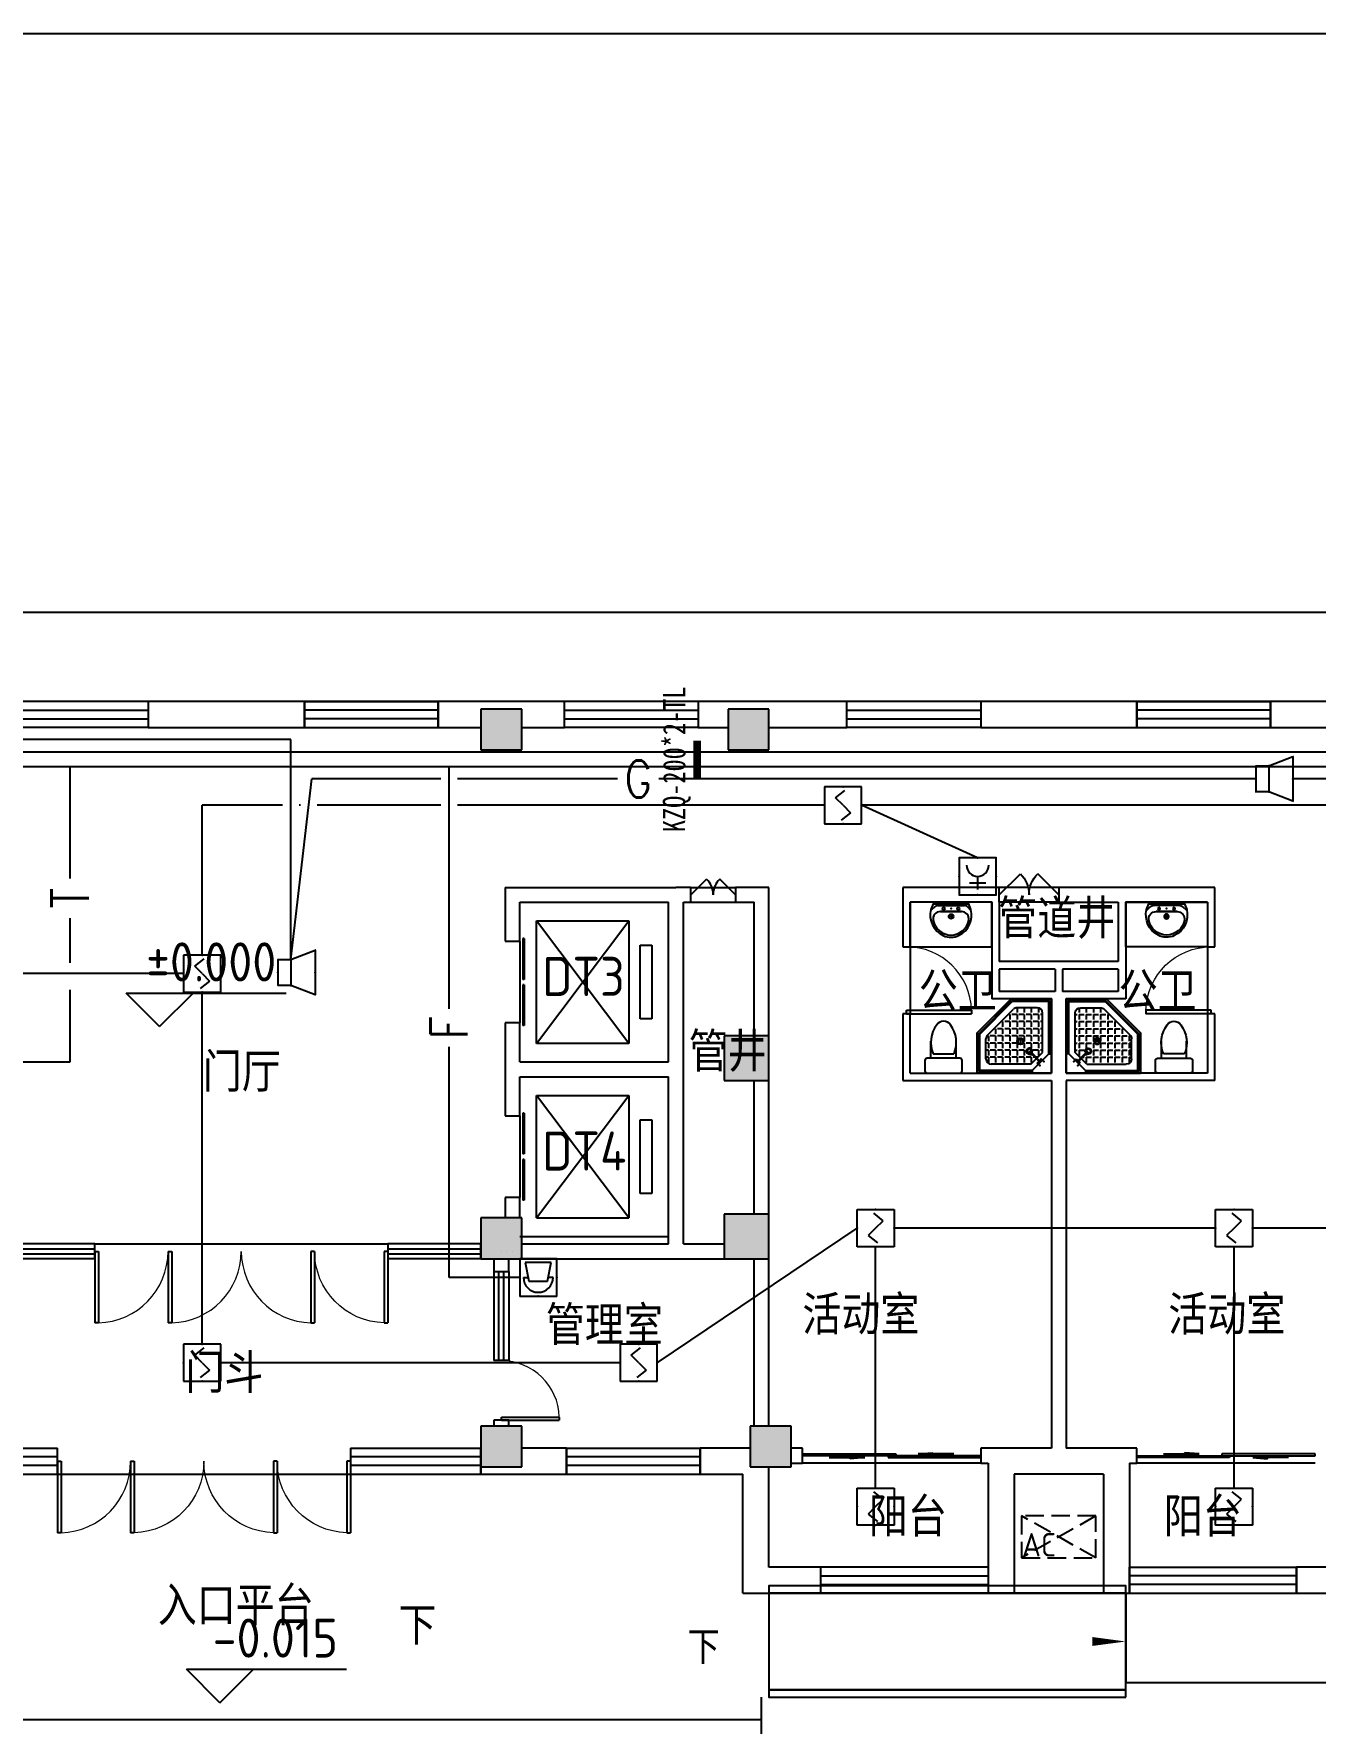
# Model space of a CAD drawing. Extents: x 1725663 to 4653551, y -550461 to 248782.
# Drawn here: x 2336153 to 2353393, y -109538 to -86799 of the extents above; entities that cross this region are included whole.
import ezdxf
from ezdxf.enums import TextEntityAlignment as Align

# ---------------------------------------------------------------- set-up
doc = ezdxf.new("R2010")
doc.units = 0
doc.header["$LTSCALE"] = 1000
doc.linetypes.add('DASH', pattern=[0.35, 0.25, -0.1])
for name, color, linetype in [('0-底图', 7, 'Continuous'), ('A-ANNO-IDEN', 3, 'Continuous'), ('A-ANNO-IDEN-LEVL', 3, 'Continuous'), ('A-ANNO-TXT', 7, 'Continuous'), ('CABLETRAY', 4, 'Continuous'), ('CLAYER', 7, 'Continuous'), ('COLUMN', 255, 'Continuous'), ('DIM-消防', 3, 'Continuous'), ('DIM_SYMB', 3, 'Continuous'), ('DOOR_FIRE', 4, 'Continuous'), ('E2-楼梯、坡道', 52, 'Continuous'), ('EQUIP-广播', 3, 'Continuous'), ('EQUIP-消防', 3, 'Continuous'), ('EVTR', 2, 'Continuous'), ('GROUND', 2, 'Continuous'), ('PUB_HATCH', 8, 'Continuous'), ('PUB_TEXT', 7, 'Continuous'), ('WALL', 2, 'Continuous'), ('WINDOW', 4, 'Continuous'), ('WIRE-消防', 1, 'Continuous'), ('WIRE-照明', 6, 'Continuous'), ('WP_F', 1, 'Continuous'), ('抗震支吊架', 2, 'Continuous'), ('洁具', 213, 'Continuous'), ('空调外机', 211, 'Continuous')]:
    doc.layers.add(name, color=color, linetype=linetype)
doc.styles.add('-黑体_T3', font='', dxfattribs={"width": 0.8})
doc.styles.add('_TCH_DIM', font='SIMPLEX', dxfattribs={"width": 0.8, "height": 5, "bigfont": 'HZTXT'})
doc.styles.add('_TEL_DIM', font='SIMPLEX', dxfattribs={"width": 0.8, "height": 3.5, "bigfont": 'HZTXT'})
doc.styles.add('HZ', font='rs.shx', dxfattribs={"width": 0.8, "bigfont": 'hztxt.shx'})
doc.styles.add('kzcad', font='', dxfattribs={"width": 0.8})
doc.styles.get("Standard").update_dxf_attribs({"font": 'geniso.shx', "bigfont": 'hztxt.shx'})
doc.styles.get('-黑体_T3').set_extended_font_data('SimHei')
doc.styles.get('kzcad').set_extended_font_data('SimSun')

# ---------------------------------------------------------------- blocks, each defined once
blk = doc.blocks.new('$equip$00002656')
for p, q in [((-0.5, 1), (-0.5, 0)), ((0.5, 1), (-0.5, 1)), ((0.5, 0), (0.5, 1)), ((0, 0.5), (0, 0.15)), ((-0.5, 0), (0.5, 0)), ((-0.219, 0.331), (0.222, 0.331))]:
    blk.add_line(p, q)
at = {"const_width": 0.04}
blk.add_lwpolyline([(-0.5, 1), (0.5, 1), (0.5, 0), (-0.5, 0), (-0.5, 1), (0.5, 1)], dxfattribs=at)
blk.add_arc((0, 0.8), 0.3, 180, 0)
for p in [(0, 1), (-0.5, 0.5), (0.5, 0.5), (0, 0)]:
    blk.add_point(p)
at = {"color": 7, "flags": 1}
for tag, height, p in [('B', 0.4, (0.762, 0.292)), ('A', 0.00002, (0, 0))]:
    blk.add_attdef(tag, text='', height=height, dxfattribs=at).set_placement(p, align=Align.MIDDLE_CENTER)
blk = doc.blocks.new('A$C29581A72')
at = {"layer": 'EQUIP-消防', "xscale": 500, "yscale": 500, "zscale": 500}
blk.add_blockref('$equip$00002656', (358, 98), dxfattribs=at)
at = {"style": 'HZ', "flags": 1}
for tag in ['WHAT', 'SPEC', 'UNIT']:
    blk.add_attdef(tag, (375, 0), '', height=0.001, dxfattribs=at)
blk = doc.blocks.new('$Equip$00002649')
for p, q in [((-0.5, 0.5), (-0.5, -0.5)), ((0.5, 0.5), (-0.5, 0.5)), ((0.5, -0.5), (0.5, 0.5)), ((-0.2, 0.2), (0.05, 0.4)), ((0, 0), (-0.2, 0.2)), ((0, 0), (0.2, -0.2)), ((0.2, -0.2), (-0.05, -0.4)), ((-0.5, -0.5), (0.5, -0.5))]:
    blk.add_line(p, q)
at = {"const_width": 0.02}
blk.add_lwpolyline([(-0.5, 0.5), (0.5, 0.5), (0.5, -0.5), (-0.5, -0.5), (-0.5, 0.5), (0.5, 0.5)], dxfattribs=at)
for p in [(0, 0.5), (-0.5, 0), (0.5, 0), (0, -0.5)]:
    blk.add_point(p)
at = {"color": 7, "flags": 1}
for tag, height, p in [('A', 0.00002, (0, 0)), ('B', 0.4, (0.762, -0.208))]:
    blk.add_attdef(tag, text='', height=height, dxfattribs=at).set_placement(p, align=Align.MIDDLE_CENTER)
blk = doc.blocks.new('$equip$00002658')
for p, q in [((0.5, 1), (-0.5, 1)), ((-0.5, 1), (-0.5, 0)), ((0.5, 0), (0.5, 1)), ((-0.4, 0.5), (-0.27, 0.5)), ((-0.25, 0.6), (-0.35, 0.1)), ((0.25, 0.6), (-0.25, 0.6)), ((0.35, 0.1), (0.25, 0.6)), ((0.4, 0.5), (0.27, 0.5)), ((-0.5, 0), (0.5, 0)), ((-0.35, 0.1), (0.35, 0.1))]:
    blk.add_line(p, q)
at = {"const_width": 0.04}
blk.add_lwpolyline([(-0.5, 1), (0.5, 1), (0.5, 0), (-0.5, 0), (-0.5, 1), (0.5, 1)], dxfattribs=at)
blk.add_arc((0, 0.5), 0.4, 0, 180)
for p in [(0, 1), (-0.5, 0.5), (0.5, 0.5), (0, 0)]:
    blk.add_point(p)
at = {"color": 7, "flags": 1}
for tag, height, p in [('B', 0.4, (0.762, 0.292)), ('A', 0.00002, (0, 0))]:
    blk.add_attdef(tag, text='', height=height, dxfattribs=at).set_placement(p, align=Align.MIDDLE_CENTER)
blk = doc.blocks.new('$equip$00002982')
for p, q in [((0.35, 0.35), (1, 0.6)), ((1, 0.6), (1, -0.6)), ((0, 0.35), (0.35, 0.35)), ((0, 0.35), (0, -0.35)), ((0.35, 0.35), (0.35, -0.35)), ((0.35, -0.35), (0, -0.35)), ((1, -0.6), (0.35, -0.35))]:
    blk.add_line(p, q)
at = {"const_width": 0.04}
blk.add_lwpolyline([(0.35, 0.35), (0, 0.35), (0, -0.35), (0.35, -0.35), (1, -0.6), (1, 0.6), (0.35, 0.35), (0, 0.35)], dxfattribs=at)
for p in [(0, 0), (0.35, 0.35), (1, 0), (0.35, -0.35)]:
    blk.add_point(p)
at = {"color": 7, "style": '_TEL_DIM', "flags": 1}
for tag in ['A', 'REMARK']:
    blk.add_attdef(tag, text='', height=0.00002, dxfattribs=at).set_placement((0, 0), align=Align.MIDDLE_CENTER)
blk = doc.blocks.new('jhgj')
at = {"layer": 'WIRE-照明'}
blk.add_line((2653832, -83736), (2604807, -83736), dxfattribs=at)
blk = doc.blocks.new('1F平面-CAD导入_dwg_Drawing4_t3_dwg_$plan$00001613-474159-1F-927810-1F')
at = {"layer": '洁具'}
for p, q in [((-30, 250), (-170, 250)), ((-200, 170), (-430, 170)), ((-260, -140), (-260, 140)), ((-200, -170), (-200, -220)), ((-170, -250), (-30, -250))]:
    blk.add_line(p, q, dxfattribs=at)
for points in [[(-200, 220), (-200, 170), (-200, -170), (-430, -170)], [(0, -220), (0, 220)]]:
    blk.add_lwpolyline(points, dxfattribs=at)
for centre, radius, start, end in [((-170, 220), 30, 90, 180), ((-30, 220), 30, 0, 90), ((-590, 0), 110, 123.4509, 236.5491), ((-413, -227), 398, 67.4505, 126.6381), ((-413, 227), 398, 233.3619, 292.5495), ((-170, -220), 30, 180, 270), ((-30, -220), 30, 270, 0)]:
    blk.add_arc(centre, radius, start, end, dxfattribs=at)
blk = doc.blocks.new('$lvtry$00000169')
at = {"color": 0}
for p, q in [((259, -36), (259, 0)), ((259, -36), (36, -259)), ((276, -120), (120, -276)), ((144, -151), (291, -298)), ((151, -144), (298, -291)), ((183, -213), (205, -213)), ((220, -213), (243, -213)), ((259, -24), (976, -24)), ((259, -36), (964, -36)), ((270, -213), (270, -143)), ((270, -213), (340, -213)), ((276, -120), (808, -120)), ((366, -213), (366, -143)), ((366, -213), (436, -213)), ((462, -213), (462, -143)), ((462, -213), (532, -213)), ((558, -213), (558, -143)), ((558, -213), (628, -213)), ((655, -213), (655, -143)), ((655, -213), (725, -213)), ((751, -213), (751, -143)), ((751, -213), (821, -213)), ((847, -213), (847, -143)), ((847, -213), (880, -213)), ((880, -192), (880, -460)), ((964, -36), (976, -24)), ((964, -36), (964, -525)), ((976, -24), (976, -530)), ((36, -259), (0, -259)), ((24, -259), (24, -976)), ((36, -259), (36, -964)), ((120, -276), (120, -808)), ((120, -309), (147, -309)), ((120, -405), (147, -405)), ((173, -309), (173, -239)), ((173, -309), (243, -309)), ((173, -405), (173, -335)), ((173, -405), (243, -405)), ((173, -501), (173, -431)), ((270, -263), (270, -239)), ((270, -405), (270, -335)), ((270, -405), (340, -405)), ((270, -501), (270, -431)), ((334, -309), (340, -309)), ((366, -309), (366, -239)), ((366, -309), (436, -309)), ((366, -405), (366, -335)), ((366, -405), (379, -405)), ((366, -501), (366, -431)), ((462, -309), (462, -239)), ((462, -309), (532, -309)), ((462, -405), (462, -335)), ((462, -405), (532, -405)), ((462, -501), (462, -431)), ((558, -309), (558, -239)), ((558, -309), (628, -309)), ((558, -405), (558, -335)), ((558, -405), (628, -405)), ((558, -501), (558, -431)), ((655, -309), (655, -239)), ((655, -309), (725, -309)), ((655, -405), (655, -335)), ((655, -405), (725, -405)), ((655, -501), (655, -431)), ((751, -309), (751, -239)), ((751, -309), (821, -309)), ((751, -405), (751, -335)), ((751, -405), (821, -405)), ((751, -501), (751, -431)), ((847, -309), (847, -239)), ((847, -309), (880, -309)), ((847, -405), (847, -335)), ((847, -405), (880, -405)), ((847, -501), (847, -431)), ((120, -501), (147, -501)), ((120, -598), (147, -598)), ((173, -501), (243, -501)), ((173, -598), (173, -528)), ((173, -598), (243, -598)), ((173, -694), (173, -624)), ((270, -501), (340, -501)), ((270, -598), (270, -528)), ((270, -598), (340, -598)), ((270, -694), (270, -624)), ((366, -501), (436, -501)), ((366, -598), (366, -528)), ((366, -598), (436, -598)), ((366, -694), (366, -624)), ((462, -501), (532, -501)), ((462, -598), (462, -528)), ((462, -598), (532, -598)), ((462, -694), (462, -624)), ((859, -511), (511, -859)), ((964, -525), (525, -964)), ((976, -530), (530, -976)), ((558, -501), (628, -501)), ((558, -598), (558, -528)), ((558, -598), (628, -598)), ((558, -694), (558, -624)), ((655, -501), (725, -501)), ((655, -598), (655, -528)), ((655, -598), (725, -598)), ((655, -694), (655, -624)), ((751, -501), (821, -501)), ((751, -598), (751, -528)), ((751, -598), (773, -598)), ((847, -501), (867, -501)), ((964, -525), (976, -530)), ((120, -694), (147, -694)), ((120, -790), (147, -790)), ((173, -694), (243, -694)), ((173, -790), (173, -720)), ((173, -790), (243, -790)), ((173, -878), (173, -816)), ((192, -880), (460, -880)), ((270, -694), (340, -694)), ((270, -790), (270, -720)), ((270, -790), (340, -790)), ((270, -880), (270, -816)), ((366, -694), (436, -694)), ((366, -790), (366, -720)), ((366, -790), (436, -790)), ((366, -880), (366, -816)), ((462, -694), (532, -694)), ((462, -790), (462, -720)), ((462, -790), (532, -790)), ((462, -880), (462, -816)), ((558, -694), (628, -694)), ((558, -790), (558, -720)), ((558, -790), (580, -790)), ((655, -694), (676, -694)), ((36, -964), (24, -976)), ((24, -976), (530, -976)), ((36, -964), (525, -964)), ((525, -964), (530, -976))]:
    blk.add_line(p, q, dxfattribs=at)
blk.add_lwpolyline([(0, 0), (0, -1000), (540, -1000), (1000, -540), (1000, 0)], close=True)
for points in [[(0, 0), (0, -1000)], [(0, 0), (1000, 0)], [(1000, 0), (1000, -540)], [(136, -190), (148, -178), (132, -162), (121, -174)], [(190, -136), (178, -148), (162, -132), (174, -121)], [(1000, -540), (540, -1000)], [(0, -1000), (540, -1000)]]:
    blk.add_lwpolyline(points, close=True, dxfattribs=at)
for radius in [43.8, 31.1]:
    blk.add_circle((416, -428), radius, dxfattribs=at)
for centre, radius, start, end in [((808, -192), 72, 0, 90), ((296, -296), 40.6, 142.583, 128.4197), ((296, -296), 28.6, 145.828, 125.6599), ((808, -460), 72, 315, 0), ((192, -808), 72, 180, 270), ((460, -808), 72, 270, 315)]:
    blk.add_arc(centre, radius, start, end, dxfattribs=at)
for p in [(103, -156, 0), (156, -102, 0), (416, -428, 0)]:
    blk.add_point(p, dxfattribs=at)
blk = doc.blocks.new('$lvtry$00000178')
at = {"color": 0}
for p, q in [((-238, 0), (238, 0)), ((-214, -36), (-272, -91)), ((-180, -23), (180, -23)), ((-142, -105), (140, -105)), ((140, -105), (-142, -105)), ((216, -37), (268, -91))]:
    blk.add_line(p, q, dxfattribs=at)
blk.add_lwpolyline([(-104, -430, 0.224698), (110, -425, 0.348046), (269, -79), (239, 0), (-241, 0), (-271, -79, 0.356844)], format="xyb", close=True, dxfattribs=at)
for centre, radius in [((-100, -65), 16.3), ((1, -172), 31.6), ((100, -65), 16.3)]:
    blk.add_circle(centre, radius, dxfattribs=at)
at = {"color": 0, "lineweight": 13}
blk.add_circle((1, -172), 23, dxfattribs=at)
at = {"color": 0}
for centre, radius, start, end in [((-142, -205), 100, 90, 190.5602), ((-1, -179), 243, 190.5602, 349.4398), ((-180, -73), 50, 90, 133.181), ((140, -205), 100, 349.4398, 90), ((180, -73), 50, 44.5607, 90)]:
    blk.add_arc(centre, radius, start, end, dxfattribs=at)
for p in [(0, -65), (1, -172)]:
    blk.add_point(p, dxfattribs=at)
blk = doc.blocks.new('A$C70365C93')
at = {"layer": '洁具'}
blk.add_lwpolyline([(-1900, 2300), (-1900, 1700), (-800, 1700), (-800, 2300)], close=True, dxfattribs=at)
blk.add_blockref('$lvtry$00000178', (-1350, 2280), dxfattribs=at)
at = {"layer": '洁具', "rotation": 180}
blk.add_blockref('$lvtry$00000169', (0, 0), dxfattribs=at)
at = {"layer": '洁具', "extrusion": (0, 0, -1), "xscale": -1, "zscale": -1, "rotation": 90}
blk.add_blockref('1F平面-CAD导入_dwg_Drawing4_t3_dwg_$plan$00001613-474159-1F-927810-1F', (1450, 0), dxfattribs=at)
blk = doc.blocks.new('A$Cf5a72a1b')
at = {"layer": '空调外机', "linetype": 'DASH'}
for p, q in [((1000, 563), (0, 0)), ((1000, 0), (0, 563))]:
    blk.add_line(p, q, dxfattribs=at)
blk.add_lwpolyline([(1000, 563), (0, 563), (0, 0), (1000, 0)], close=True, dxfattribs=at)
at = {"layer": 'PUB_TEXT'}
blk.add_text('AC', height=315, dxfattribs=at).set_placement((5, 18))
blk = doc.blocks.new('$WINLIB2D$00000001')
at = {"color": 0}
for points in [[(-0.5, 0.5), (-0.5, -0.5)], [(-0.5, 0.5), (0.5, 0.5)], [(0.5, -0.5), (0.5, 0.5)], [(0.5, 0.167), (-0.5, 0.167)], [(0.5, -0.167), (-0.5, -0.167)], [(-0.5, -0.5), (0.5, -0.5)]]:
    blk.add_lwpolyline(points, dxfattribs=at)
blk = doc.blocks.new('$DorLib2D$00000116')
at = {"color": 0}
for p, q in [((-0.5, 0), (-0.146, 0.354)), ((0.5, 0), (0.146, 0.354))]:
    blk.add_line(p, q, dxfattribs=at)
for centre, start, end in [((-0.5, 0), 0, 45), ((0.5, 0), 135, 180)]:
    blk.add_arc(centre, 0.5, start, end, dxfattribs=at)
blk = doc.blocks.new('$DORLIB2D$00000127')
at = {"color": 0}
for points in [[(-0.533, 0.795), (-0.533, 0.69)], [(-0.033, 0.795), (-0.533, 0.795)], [(-0.033, 0.69), (-0.533, 0.69)], [(-0.033, 0.795), (-0.033, 0.69)], [(0.533, 0.795), (0.033, 0.795)], [(0.033, 0.795), (0.033, 0.69)], [(0.533, 0.69), (0.033, 0.69)], [(0.533, 0.795), (0.533, 0.69)], [(0.5, 0.5), (-0.5, 0.5)]]:
    blk.add_lwpolyline(points, dxfattribs=at)
blk = doc.blocks.new('$DorLib2D$00000001')
for p, q in [((0.45, 0.975), (0.5, 0.975)), ((0.45, 0), (0.45, 0.975)), ((0.5, 0), (0.5, 0.975)), ((0.5, 0), (0.45, 0))]:
    blk.add_line(p, q)
at = {"lineweight": 13}
blk.add_arc((0.475, 0), 0.975, 91.4693, 180, dxfattribs=at)
blk = doc.blocks.new('$DorLib2D$00000131')
at = {"color": 0, "linetype": 'Continuous'}
for p, q in [((0.15, 0.125), (0.2319, 0.1973)), ((0.2319, 0.1973), (0.2319, 0.125)), ((-0.5, 0.125), (-0.5, 0)), ((0.0192, 0.125), (-0.5, 0.125)), ((0.0192, 0), (0.0192, 0.125)), ((0.35, 0.125), (0.15, 0.125)), ((-0.5, 0), (0.0192, 0)), ((-0.024, 0), (0.5, 0)), ((-0.024, -0.125), (-0.024, 0)), ((0.5, 0), (0.5, -0.125)), ((-0.35, -0.125), (-0.15, -0.125)), ((-0.2319, -0.1973), (-0.2319, -0.125)), ((-0.15, -0.125), (-0.2319, -0.1973)), ((0.5, -0.125), (-0.024, -0.125))]:
    blk.add_line(p, q, dxfattribs=at)
blk = doc.blocks.new('$DorLib2D$00000002')
for p, q in [((-0.5, 0), (-0.5, 0.4875)), ((-0.475, 0.4875), (-0.5, 0.4875)), ((-0.475, 0), (-0.475, 0.4875)), ((0.475, 0), (0.475, 0.4875)), ((0.475, 0.4875), (0.5, 0.4875)), ((0.5, 0), (0.5, 0.4875)), ((-0.5, 0), (-0.475, 0)), ((0.5, 0), (0.475, 0))]:
    blk.add_line(p, q)
at = {"lineweight": 13}
for centre, start, end in [((-0.4875, 0), 0, 88.53072), ((0.4875, 0), 91.46928, 180)]:
    blk.add_arc(centre, 0.4875, start, end, dxfattribs=at)
blk = doc.blocks.new('ghj')
at = {"layer": 'PUB_HATCH'}
for points in [[(1553582, -14754.7), (1553032, -14754.7), (1553032, -15304.7), (1553582, -15304.7)], [(1556907, -14754.7), (1556357, -14754.7), (1556357, -15304.7), (1556907, -15304.7)], [(1556907, -19154.7), (1556307, -19154.7), (1556307, -19754.7), (1556907, -19754.7)], [(1556907, -21554.7), (1556307, -21554.7), (1556307, -22154.7), (1556907, -22154.7)], [(1553582, -21604.7), (1553032, -21604.7), (1553032, -22154.7), (1553582, -22154.7)], [(1553582, -24404.7), (1553032, -24404.7), (1553032, -24954.7), (1553582, -24954.7)], [(1557207, -24404.7), (1556657, -24404.7), (1556657, -24954.7), (1557207, -24954.7)]]:
    blk.add_hatch(color=256, dxfattribs=at).paths.add_polyline_path(points)
blk.add_line((1553557, -21854.7), (1555557, -21854.7))
at = {"layer": 'A-ANNO-IDEN'}
blk.add_lwpolyline([(1556441.8, -27304.7, 0, 0, 0), (1561707, -27304.7, 0, 120, 0), (1561257, -27304.7, 0, 0, 0)], format="xyseb", dxfattribs=at)
at = {"layer": 'A-ANNO-IDEN-LEVL'}
for p, q in [((1548709, -19028), (1548259, -18578)), ((1548259, -18578), (1550409.9, -18578)), ((1548709, -19028), (1549159, -18578)), ((1549521.8, -28128.7), (1549071.8, -27678.7)), ((1549071.8, -27678.7), (1551222.7, -27678.7)), ((1549521.8, -28128.7), (1549971.8, -27678.7))]:
    blk.add_line(p, q, dxfattribs=at)
at = {"layer": 'COLUMN'}
for p, q in [((1553582, -14754.7), (1553032, -14754.7)), ((1553032, -14754.7), (1553032, -15304.7)), ((1553582, -15304.7), (1553582, -14754.7)), ((1556907, -14754.7), (1556357, -14754.7)), ((1556357, -14754.7), (1556357, -15304.7)), ((1556907, -15304.7), (1556907, -14754.7)), ((1553032, -15304.7), (1553582, -15304.7)), ((1556357, -15304.7), (1556907, -15304.7)), ((1556907, -19154.7), (1556307, -19154.7)), ((1556307, -19154.7), (1556307, -19754.7)), ((1556907, -19754.7), (1556907, -19154.7)), ((1556307, -19754.7), (1556907, -19754.7)), ((1556907, -21554.7), (1556307, -21554.7)), ((1556307, -21554.7), (1556307, -22154.7)), ((1556907, -22154.7), (1556907, -21554.7)), ((1553582, -21604.7), (1553032, -21604.7)), ((1553032, -21604.7), (1553032, -22154.7)), ((1553582, -22154.7), (1553582, -21604.7)), ((1553032, -22154.7), (1553582, -22154.7)), ((1556307, -22154.7), (1556907, -22154.7)), ((1553582, -24404.7), (1553032, -24404.7)), ((1553032, -24404.7), (1553032, -24954.7)), ((1553582, -24954.7), (1553582, -24404.7)), ((1557207, -24404.7), (1556657, -24404.7)), ((1556657, -24404.7), (1556657, -24954.7)), ((1557207, -24954.7), (1557207, -24404.7)), ((1553032, -24954.7), (1553582, -24954.7)), ((1556657, -24954.7), (1557207, -24954.7))]:
    blk.add_line(p, q, dxfattribs=at)
at = {"layer": 'DIM_SYMB'}
blk.add_lwpolyline([(1552066.7, -27504.1, 0, 0, 0), (1552066.7, -29168.6, 0, 120, 0), (1552066.7, -28718.6, 0, 0, 0)], format="xyseb", dxfattribs=at)
at = {"layer": 'DOOR_FIRE'}
for p, q in [((1555857, -17154.7), (1556457, -17154.7)), ((1560807, -17154.7), (1560007, -17154.7)), ((1555857, -17354.7), (1556457, -17354.7)), ((1560807, -17354.7), (1560007, -17354.7))]:
    blk.add_line(p, q, dxfattribs=at)
at = {"layer": 'E2-楼梯、坡道'}
for points in [[(1561707, -26654.7), (1561707, -26554.7), (1556907, -26554.7), (1556907, -26654.7)], [(1556907, -27954.7), (1561707, -27954.7), (1561707, -26654.7), (1556907, -26654.7)], [(1561707, -28054.7), (1561707, -27954.7), (1556907, -27954.7), (1556907, -28054.7)]]:
    blk.add_lwpolyline(points, close=True, dxfattribs=at)
for points in [[(1545207, -28354.7), (1545207, -28654.7), (1556807, -28654.7), (1556807, -28054.7)], [(1545207, -28054.7), (1545207, -28354.7), (1556807, -28354.7), (1556807, -28054.7)]]:
    blk.add_lwpolyline(points, dxfattribs=at)
at = {"layer": 'EVTR'}
for p, q in [((1553782, -19254.7), (1555022, -17604.7)), ((1555022, -19254.7), (1553782, -17604.7)), ((1553782, -17604.7), (1555022, -17604.7)), ((1553782, -19254.7), (1553782, -17604.7)), ((1555022, -17604.7), (1555022, -19254.7)), ((1555177, -17934.7), (1555332, -17934.7)), ((1555177, -18924.7), (1555177, -17934.7)), ((1555332, -17934.7), (1555332, -18924.7)), ((1555332, -18924.7), (1555177, -18924.7)), ((1555022, -19254.7), (1553782, -19254.7)), ((1553782, -21604.7), (1555022, -19954.7)), ((1555022, -21604.7), (1553782, -19954.7)), ((1553782, -19954.7), (1555022, -19954.7)), ((1553782, -21604.7), (1553782, -19954.7)), ((1555022, -19954.7), (1555022, -21604.7)), ((1555177, -20284.7), (1555332, -20284.7)), ((1555177, -21274.7), (1555177, -20284.7)), ((1555332, -20284.7), (1555332, -21274.7)), ((1555332, -21274.7), (1555177, -21274.7)), ((1553782, -21604.7), (1555022, -21604.7))]:
    blk.add_line(p, q, dxfattribs=at)
at = {"layer": 'GROUND'}
for p, q in [((1589057, -13454.7), (1515507, -13454.7)), ((1561707, -26654.7), (1561707, -27854.7)), ((1561707, -27854.7), (1588449.6, -27854.7))]:
    blk.add_line(p, q, dxfattribs=at)
for points in [[(1589057, -14654.7), (1515507, -14654.7)], [(1561707, -26654.7), (1588007, -26654.7)]]:
    blk.add_lwpolyline(points, dxfattribs=at)
at = {"layer": 'WALL'}
for p, q in [((1550657, -14654.7), (1548557, -14654.7)), ((1548557, -14654.7), (1548557, -15004.7)), ((1550657, -15004.7), (1550657, -14654.7)), ((1553307, -14654.7), (1552457, -14654.7)), ((1552457, -14654.7), (1552457, -15004.7)), ((1554157, -14654.7), (1553307, -14654.7)), ((1554157, -15004.7), (1554157, -14654.7)), ((1556632, -14654.7), (1555957, -14654.7)), ((1555957, -14654.7), (1555957, -15004.7)), ((1557957, -14654.7), (1556632, -14654.7)), ((1557957, -15004.7), (1557957, -14654.7)), ((1561857, -14654.7), (1559757, -14654.7)), ((1559757, -14654.7), (1559757, -15004.7)), ((1561857, -15004.7), (1561857, -14654.7)), ((1564807, -14654.7), (1563657, -14654.7)), ((1563657, -14654.7), (1563657, -15004.7)), ((1548557, -15004.7), (1550657, -15004.7)), ((1552457, -15004.7), (1553032, -15004.7)), ((1553582, -15004.7), (1554157, -15004.7)), ((1555957, -15004.7), (1556357, -15004.7)), ((1556907, -15004.7), (1557957, -15004.7)), ((1559757, -15004.7), (1561857, -15004.7)), ((1563657, -15004.7), (1564532, -15004.7)), ((1553357, -17154.7), (1553357, -17879.7)), ((1553357, -17154.7), (1555657, -17154.7)), ((1555857, -17154.7), (1555657, -17154.7)), ((1555857, -17354.7), (1555857, -17154.7)), ((1556907, -17154.7), (1556457, -17154.7)), ((1556457, -17154.7), (1556457, -17354.7)), ((1556907, -19154.7), (1556907, -17154.7)), ((1559907, -17154.7), (1558707, -17154.7)), ((1558707, -17154.7), (1558707, -17954.7)), ((1560007, -17154.7), (1559907, -17154.7)), ((1560007, -17354.7), (1560007, -17154.7)), ((1561707, -17154.7), (1560807, -17154.7)), ((1560807, -17154.7), (1560807, -17354.7)), ((1562907, -17154.7), (1561707, -17154.7)), ((1562907, -17954.7), (1562907, -17154.7)), ((1553557, -17879.7), (1553557, -17354.7)), ((1553557, -17354.7), (1555557, -17354.7)), ((1555557, -19504.7), (1555557, -17354.7)), ((1555757, -17354.7), (1555857, -17354.7)), ((1555757, -19604.7), (1555757, -17354.7)), ((1556457, -17354.7), (1556707, -17354.7)), ((1556707, -19154.7), (1556707, -17354.7)), ((1559907, -17354.7), (1558807, -17354.7)), ((1558807, -17954.7), (1558807, -17354.7)), ((1559907, -17354.7), (1559907, -18154.7)), ((1560007, -17354.7), (1560007, -18154.7)), ((1560807, -17354.7), (1561607, -17354.7)), ((1561607, -17354.7), (1561607, -18154.7)), ((1562807, -17354.7), (1561707, -17354.7)), ((1561707, -17354.7), (1561707, -18154.7)), ((1562807, -17354.7), (1562807, -17954.7)), ((1553357, -17879.7), (1553557, -17879.7)), ((1558707, -17954.7), (1558807, -17954.7)), ((1562807, -17954.7), (1562907, -17954.7)), ((1559907, -18154.7), (1559907, -18654.7)), ((1560807, -18154.7), (1560007, -18154.7)), ((1561607, -18154.7), (1560807, -18154.7)), ((1561707, -18154.7), (1561707, -18654.7)), ((1560757, -18254.7), (1560007, -18254.7)), ((1560007, -18254.7), (1560007, -18554.7)), ((1560757, -18254.7), (1560757, -18554.7)), ((1561607, -18254.7), (1560857, -18254.7)), ((1560857, -18254.7), (1560857, -18554.7)), ((1561607, -18254.7), (1561607, -18554.7)), ((1560757, -18554.7), (1560007, -18554.7)), ((1561607, -18554.7), (1560857, -18554.7)), ((1558807, -18854.7), (1558707, -18854.7)), ((1558707, -18854.7), (1558707, -19754.7)), ((1558807, -19654.7), (1558807, -18854.7)), ((1560707, -18654.7), (1559907, -18654.7)), ((1560707, -18654.7), (1560707, -19654.7)), ((1560907, -18654.7), (1560907, -19654.7)), ((1561707, -18654.7), (1560907, -18654.7)), ((1562907, -18854.7), (1562807, -18854.7)), ((1562807, -18854.7), (1562807, -19654.7)), ((1562907, -19754.7), (1562907, -18854.7)), ((1553557, -18979.7), (1553357, -18979.7)), ((1553357, -18979.7), (1553357, -19604.7)), ((1553557, -19504.7), (1553557, -18979.7)), ((1553557, -19504.7), (1555557, -19504.7)), ((1553357, -19604.7), (1553357, -20229.7)), ((1553557, -19704.7), (1555557, -19704.7)), ((1553557, -20229.7), (1553557, -19704.7)), ((1555557, -21954.7), (1555557, -19704.7)), ((1555757, -21954.7), (1555757, -19604.7)), ((1556707, -21554.7), (1556707, -19754.7)), ((1556907, -21554.7), (1556907, -19754.7)), ((1558707, -19754.7), (1560707, -19754.7)), ((1558807, -19654.7), (1560707, -19654.7)), ((1560707, -19754.7), (1560707, -24704.7)), ((1562807, -19654.7), (1560907, -19654.7)), ((1562907, -19754.7), (1560907, -19754.7)), ((1560907, -19754.7), (1560907, -24704.7)), ((1553357, -20229.7), (1553557, -20229.7)), ((1553557, -21329.7), (1553357, -21329.7)), ((1553357, -21329.7), (1553357, -21604.7)), ((1553557, -21604.7), (1553557, -21329.7)), ((1553307, -22054.7), (1553307, -22054.7)), ((1553382, -22054.7), (1553382, -22054.7)), ((1553457, -22054.7), (1553457, -22054.7)), ((1553582, -21954.7), (1555557, -21954.7)), ((1555757, -21954.7), (1556307, -21954.7)), ((1553207, -22154.7), (1553207, -22324.7)), ((1553407, -22324.7), (1553407, -22154.7)), ((1553582, -22154.7), (1555657, -22154.7)), ((1555657, -22154.7), (1556307, -22154.7)), ((1556707, -24404.7), (1556707, -22154.7)), ((1556907, -24404.7), (1556907, -22154.7)), ((1553207, -22324.7), (1553407, -22324.7)), ((1553407, -24324.7), (1553207, -24324.7)), ((1553207, -24324.7), (1553207, -24404.7)), ((1553407, -24404.7), (1553407, -24324.7)), ((1554182, -24704.7), (1553582, -24704.7)), ((1554182, -25054.7), (1554182, -24704.7)), ((1556657, -24704.7), (1555982, -24704.7)), ((1555982, -24704.7), (1555982, -25054.7)), ((1557357, -24704.7), (1557207, -24704.7)), ((1557357, -24904.7), (1557357, -24704.7)), ((1560107, -24704.7), (1559757, -24704.7)), ((1559757, -24704.7), (1559757, -24904.7)), ((1560707, -24704.7), (1560107, -24704.7)), ((1561507, -24704.7), (1560907, -24704.7)), ((1561857, -24704.7), (1561507, -24704.7)), ((1561857, -24904.7), (1561857, -24704.7)), ((1553032, -24954.7), (1553032, -25054.7)), ((1556907, -26304.7), (1556907, -24954.7)), ((1557207, -24904.7), (1557357, -24904.7)), ((1559757, -24904.7), (1559857, -24904.7)), ((1559857, -24904.7), (1559857, -26304.7)), ((1561757, -24904.7), (1561757, -26304.7)), ((1561757, -24904.7), (1561857, -24904.7)), ((1553032, -25054.7), (1553307, -25054.7)), ((1553307, -25054.7), (1554182, -25054.7)), ((1555982, -25054.7), (1556557, -25054.7)), ((1556557, -26654.7), (1556557, -25054.7)), ((1560207, -25054.7), (1560207, -26654.7)), ((1560807, -25054.7), (1560207, -25054.7)), ((1561407, -25054.7), (1560807, -25054.7)), ((1561407, -25054.7), (1561407, -26654.7)), ((1557607, -26304.7), (1556907, -26304.7)), ((1557607, -26654.7), (1557607, -26304.7)), ((1559857, -26304.7), (1559857, -26654.7)), ((1561757, -26654.7), (1561757, -26304.7)), ((1564707, -26304.7), (1564007, -26304.7)), ((1564007, -26304.7), (1564007, -26654.7)), ((1556557, -26654.7), (1557607, -26654.7)), ((1559857, -26654.7), (1560207, -26654.7)), ((1561407, -26654.7), (1561757, -26654.7)), ((1564007, -26654.7), (1564807, -26654.7))]:
    blk.add_line(p, q, dxfattribs=at)
at = {"layer": 'WINDOW'}
for p, q in [((1558807, -17954.7), (1558807, -18854.7)), ((1562807, -17954.7), (1562807, -18854.7)), ((1547836.7, -21954.7), (1548822.6, -21954.7)), ((1548822.6, -21954.7), (1550794.2, -21954.7)), ((1550794.2, -21954.7), (1551780, -21954.7)), ((1559757, -24904.7), (1557357, -24904.7)), ((1564257, -24904.7), (1561857, -24904.7)), ((1547334, -25054.7), (1548319.8, -25054.7)), ((1548319.8, -25054.7), (1550291.4, -25054.7)), ((1550291.4, -25054.7), (1551277.2, -25054.7))]:
    blk.add_line(p, q, dxfattribs=at)
for name, p in [('A$C70365C93', (1560707, -19654.7)), ('A$Cf5a72a1b', (1560307.5, -26178.2))]:
    blk.add_blockref(name, p)
at = {"xscale": -1}
blk.add_blockref('A$C70365C93', (1560907, -19654.7), dxfattribs=at)
at = {"layer": 'DOOR_FIRE', "xscale": 600, "yscale": 600, "zscale": 200}
blk.add_blockref('$DorLib2D$00000116', (1556157, -17254.7), dxfattribs=at)
at = {"layer": 'DOOR_FIRE', "xscale": 800, "yscale": -800, "zscale": 200, "rotation": 179.9999999994664}
blk.add_blockref('$DorLib2D$00000116', (1560407, -17254.7), dxfattribs=at)
at = {"layer": 'WINDOW'}
for name, p, xscale, yscale, zscale in [('$WINLIB2D$00000001', (1547657, -14829.7), -1800, 350, -1800), ('$WINLIB2D$00000001', (1551557, -14829.7), 1800, 350, 1800), ('$WINLIB2D$00000001', (1555057, -14829.7), -1800, 350, -1800), ('$WINLIB2D$00000001', (1558857, -14829.7), -1800, 350, -1800), ('$WINLIB2D$00000001', (1562757, -14829.7), 1800, 350, 1800), ('$WINLIB2D$00000001', (1546959.4, -22054.7), -1754.751773049186, -200, -1754.751773049186), ('$DorLib2D$00000001', (1548329.7, -22054.7), -985.8156028368794, -985.8156028368794, -985.8156028368794), ('$DorLib2D$00000002', (1549808.4, -22054.7), -1971.631205673759, -1971.631205673759, -1971.631205673759), ('$DorLib2D$00000001', (1551287.1, -22054.7), 985.8156028368794, -985.8156028368794, 985.8156028368794), ('$WINLIB2D$00000001', (1552406, -22054.7), -1251.985815603296, -200, -1251.985815603296), ('$WINLIB2D$00000001', (1546708, -24879.7), 1251.985815603296, 350, 1251.985815603296), ('$WINLIB2D$00000001', (1552154.6, -24879.7), 1754.751773049186, 350, 1754.751773049186), ('$WINLIB2D$00000001', (1555082, -24879.7), 1800, 350, 1800), ('$DorLib2D$00000001', (1547826.9, -24879.7), -985.8156028368794, -985.8156028368794, -985.8156028368794), ('$DorLib2D$00000002', (1549305.6, -24879.7), 1971.631205673759, -1971.631205673759, 1971.631205673759), ('$DorLib2D$00000001', (1550784.3, -24879.7), 985.8156028368794, -985.8156028368794, 985.8156028368794)]:
    blk.add_blockref(name, p, dxfattribs=dict(at, xscale=xscale, yscale=yscale, zscale=zscale))
for name, p, xscale, yscale, zscale, rotation in [('$DORLIB2D$00000127', (1553457, -18429.7), 1100, -200, 1100, 90), ('$DorLib2D$00000001', (1558757, -18404.7), 900, 900, 900, 269.9999999994664), ('$DorLib2D$00000001', (1562857, -18404.7), 900, -900, 900, 269.9999999994664), ('$DORLIB2D$00000127', (1553457, -20779.7), 1100, -200, 1100, 90), ('$WINLIB2D$00000001', (1553307, -22924.7), -1200, 200, -1200, 90), ('$DorLib2D$00000001', (1553307, -23924.7), -800, -800, -800, 90), ('$DorLib2D$00000131', (1558557, -24804.7), 2400, 200, 2400, 180), ('$DorLib2D$00000131', (1563057, -24804.7), -2400, 200, -2400, 180), ('$WINLIB2D$00000001', (1558732, -26479.7), 2249.999999993481, -350, 2249.999999993481, 180), ('$WINLIB2D$00000001', (1562882, -26479.7), -2249.999999993481, -350, -2249.999999993481, 180)]:
    blk.add_blockref(name, p, dxfattribs=dict(at, xscale=xscale, yscale=yscale, zscale=zscale, rotation=rotation))
at = {"layer": 'A-ANNO-TXT', "color": 7}
for s, p in [('%%P0.000', (1548527, -18420.5)), ('-0.015', (1549423.4, -27521.2))]:
    blk.add_text(s, height=525, dxfattribs=at).set_placement(p)
at = {"layer": 'A-ANNO-TXT', "color": 7, "style": '-黑体_T3', "width": 0.8}
blk.add_text('下', height=394.3, dxfattribs=at).set_placement((1555814.1, -27567.2))
at = {"layer": 'CLAYER'}
for s, p in [('管道井', (1559992.3, -17841.7)), ('公卫', (1558922.9, -18820.7)), ('公卫', (1561612.3, -18820.7)), ('管井', (1555827, -19632.8))]:
    blk.add_text(s, height=525, dxfattribs=at).set_placement(p)
at = {"layer": 'PUB_TEXT'}
for s, p in [('DT3', (1553858, -18615.8)), ('门厅', (1549290.4, -19906.4)), ('DT4', (1553858, -20965.8)), ('管理室', (1553905.8, -23315.3)), ('活动室', (1557357.5, -23174.7)), ('活动室', (1562281.1, -23174.7)), ('门斗', (1549055, -23958.5)), ('阳台', (1558252.3, -25892.8)), ('阳台', (1562219.5, -25892.8)), ('入口平台', (1548683.8, -27088.9))]:
    blk.add_text(s, height=525, dxfattribs=at).set_placement(p)
at = {"layer": 'PUB_TEXT', "color": 7, "style": '_TCH_DIM'}
blk.add_text('下', height=506.4, dxfattribs=at).set_placement((1551924.3, -27346.6))

msp = doc.modelspace()

# ---------------------------------------------------------------- linework, layer by layer
at = {"layer": 'CABLETRAY'}
for p, q in [((2332562, -96465), (2374059, -96465)), ((2332562, -96465), (2374059, -96465)), ((2374059, -96665), (2332562, -96665)), ((2374059, -96665), (2332562, -96665))]:
    msp.add_line(p, q, dxfattribs=at)
at = {"layer": 'WIRE-消防'}
for p, q in [((2339613, -96298), (2328693, -96298)), ((2339613, -96897), (2339613, -96298)), ((2336641, -98167), (2336641, -96665)), ((2339613, -99257), (2339895, -96828)), ((2341627, -96828), (2339895, -96828)), ((2341740, -96716), (2341740, -96665)), ((2341740, -99921), (2341740, -96716)), ((2344008, -96828), (2341852, -96828)), ((2352594, -96828), (2344561, -96828)), ((2353990, -96828), (2353094, -96828)), ((2339613, -99257), (2339613, -96897)), ((2338418, -99199, 4200), (2338418, -97183)), ((2339500, -97183), (2338418, -97183)), ((2339740, -97183), (2339725, -97183)), ((2341627, -97183), (2339967, -97183)), ((2346790, -97183), (2341852, -97183)), ((2353985, -97183), (2347290, -97183)), ((2348850, -97890), (2347290, -97183)), ((2336641, -99303), (2336641, -98701)), ((2338168, -99449, 4200), (2335043, -99449)), ((2336641, -100638), (2336641, -99669)), ((2338418, -104436, 4200), (2338418, -99699, 4200)), ((2341740, -103538), (2341740, -100435)), ((2334868, -100638), (2336641, -100638)), ((2344541, -104686, 4200), (2347229, -102874, 4200)), ((2352051, -102874, 4200), (2347729, -102874, 4200)), ((2355479, -102874, 4200), (2352551, -102874, 4200)), ((2347479, -106372, 4200), (2347479, -103124, 4200)), ((2352301, -106372, 4200), (2352301, -103124, 4200)), ((2342690, -103538), (2341740, -103538)), ((2344041, -104686, 4200), (2338668, -104686, 4200))]:
    msp.add_line(p, q, dxfattribs=at)
at = {"layer": '抗震支吊架', "color": 2, "const_width": 100}
msp.add_lwpolyline([(2345078, -96815), (2345078, -96315)], dxfattribs=at)

# ---------------------------------------------------------------- block references
at = {"layer": '0-底图'}
for name, p in [('ghj', (789136, -81133)), ('jhgj', (-280540, -3063))]:
    msp.add_blockref(name, p, dxfattribs=at)
at = {"layer": 'EQUIP-广播', "xscale": 500, "yscale": 500, "zscale": 500}
for p in [(2352594, -96828), (2339438, -99432)]:
    msp.add_blockref('$equip$00002982', p, dxfattribs=at)
at = {"layer": 'EQUIP-消防', "xscale": 500, "yscale": 500, "zscale": 500}
for p in [(2347040, -97183), (2338418, -99449, 4200), (2338418, -104686, 4200), (2344291, -104686, 4200)]:
    msp.add_blockref('$Equip$00002649', p, dxfattribs=at)
at = {"layer": 'EQUIP-消防', "yscale": 500, "zscale": 500, "rotation": 180}
for name, p, xscale in [('$Equip$00002649', (2347479, -102874, 4200), -500), ('$Equip$00002649', (2352301, -102874, 4200), -500), ('$equip$00002658', (2342940, -103288), 500), ('$Equip$00002649', (2347479, -106622, 4200), -500), ('$Equip$00002649', (2352301, -106622, 4200), -500)]:
    msp.add_blockref(name, p, dxfattribs=dict(at, xscale=xscale))
at = {"layer": 'WP_F'}
msp.add_blockref('A$C29581A72', (2348493, -98488), dxfattribs=at)

# ---------------------------------------------------------------- texts
at = {"layer": 'DIM-消防', "style": '_TEL_DIM', "width": 0.8}
msp.add_text('G', height=500, dxfattribs=at).set_placement((2344284, -96828), align=Align.MIDDLE_CENTER)
for s, p in [('T', (2336641, -98434)), ('F', (2341740, -100178))]:
    msp.add_text(s, height=500, rotation=90, dxfattribs=at).set_placement(p, align=Align.MIDDLE_CENTER)
at = {"layer": '抗震支吊架', "color": 2, "style": 'kzcad', "width": 0.8}
msp.add_text('KZQ-200*2-TL', height=300, rotation=89.8854, dxfattribs=at).set_placement((2344918, -96565), align=Align.CENTER)

doc.saveas('drawing.dxf')
